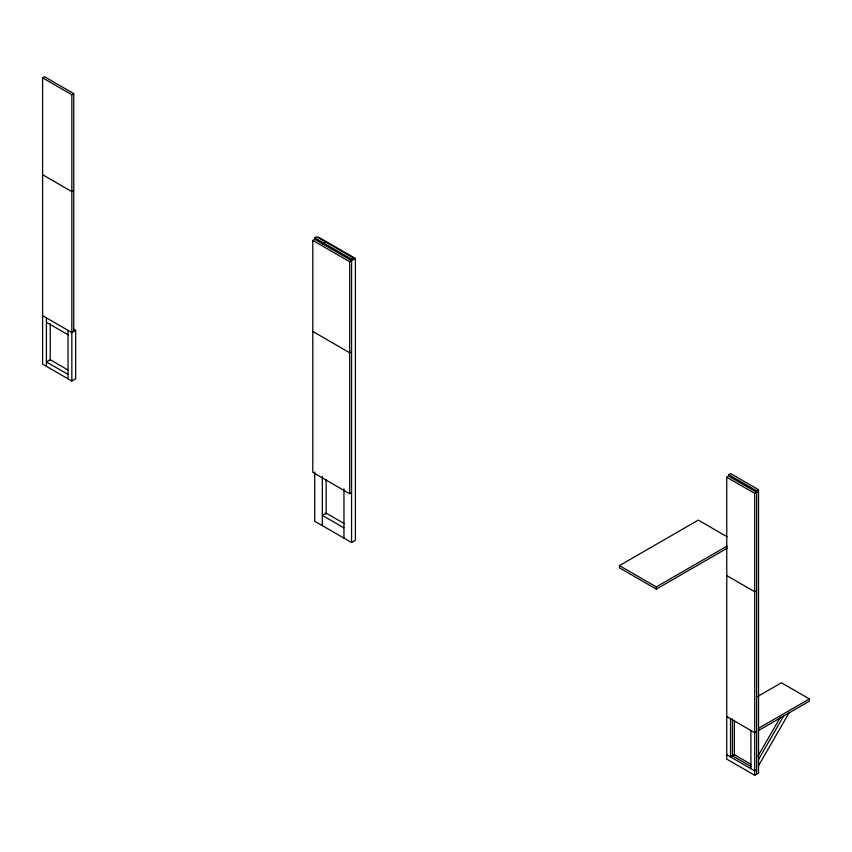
<?xml version="1.0" encoding="UTF-8"?>
<svg xmlns="http://www.w3.org/2000/svg" width="852" height="852" viewBox="0 0 852 852"><rect width="100%" height="100%" fill="white"/><g stroke="black" fill="none" stroke-linecap="round" stroke-linejoin="round"><path stroke-width="1.28" d="M757.95 756.107L780.432 717.182M758.536 759.505L783.659 715.989M758.536 765.724L789.058 712.868M73.751 329.255L75.658 330.363L75.658 378.81L71.845 381.014L42.6 364.134L42.6 77.83L44.506 76.723L73.751 93.614L73.751 331.46M42.6 77.83L71.845 94.71L73.751 93.614M73.751 190.518L71.845 191.615L42.6 174.735M75.658 330.363L71.845 332.568L42.6 315.677M351.578 260.616L314.707 239.327L314.707 237.857L316.614 236.76L353.484 258.05L353.484 259.519M351.578 492.594L349.671 493.702L312.79 472.413L312.79 240.434L314.707 239.327M322.333 243.736L326.146 241.531M314.707 237.857L351.578 259.146L353.484 258.05M312.79 240.434L349.671 261.724L355.39 258.412L355.39 540.317L351.578 542.522L314.707 521.232L314.707 472.029M351.578 351.652L349.671 352.749L312.79 331.46M728.662 476.119L728.662 474.66L730.569 473.552L758.536 489.708L758.536 773.073L754.723 775.277L726.756 759.121L726.756 477.226L728.662 476.119L756.629 492.275M727.139 548.219L656.306 589.115L619.436 567.826L619.436 565.621L698.267 520.114L727.076 536.739M728.662 474.66L756.629 490.805L758.536 489.708M726.756 477.226L754.723 493.372L758.536 491.167M619.436 565.621L656.306 586.911L727.139 546.015M756.629 590.649L754.723 591.746L726.756 575.601M757.694 696.478L781.422 682.771L809.4 698.928L809.4 701.132L758.536 730.494M758.536 728.29L809.4 698.928M756.629 731.591L754.723 732.699L726.756 716.543M756.629 769.771L754.723 770.868L726.756 754.723M318.52 237.133L355.39 258.412M46.413 322.29L68.032 334.761M344.346 523.66L326.146 513.149L322.333 515.353L343.952 527.835M68.437 370.237L50.225 359.725L46.413 361.93L68.032 374.411M751.336 764.51L734.381 754.723L730.569 756.917L730.569 718.747M732.017 755.554L751.038 766.534M756.629 490.805L756.629 774.17M754.723 493.372L754.723 775.277M750.91 730.494L750.91 768.664M734.381 720.558L734.381 755.138M732.475 718.96L732.475 756.235M656.306 586.911L656.306 589.115M351.578 259.146L351.578 542.522M349.671 261.724L349.671 493.702M343.952 488.91L343.952 538.113M326.146 479.548L326.146 514.118M322.333 476.438L322.333 525.631M71.845 94.71L71.845 381.014M68.032 330.363L68.032 378.81M50.225 323.536L50.225 360.204M46.413 317.881L46.413 366.328"/></g></svg>
